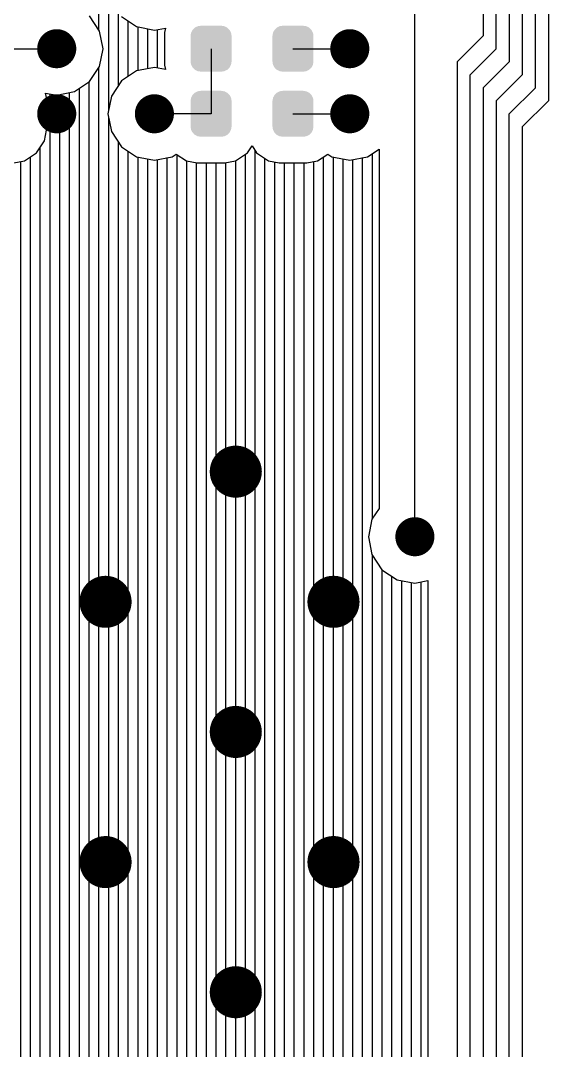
# Model space of a CAD drawing. Extents: x 295 to 953, y 10 to 290.
# Drawn here: x 712.66 to 729.64, y 114.29 to 147.45 of the extents above; entities that cross this region are included whole.
import ezdxf

# ---------------------------------------------------------------- set-up
doc = ezdxf.new("R2010")
doc.units = 0
doc.header["$LTSCALE"] = 5
doc.header["$MEASUREMENT"] = 0
doc.layers.get('0').update_dxf_attribs({"linetype": 'CONTINUOUS', "lineweight": 25})
doc.layers.add('DV-INT-A3_BOT', color=7, linetype='CONTINUOUS')

msp = doc.modelspace()

# ---------------------------------------------------------------- linework, layer by layer
for points, const_width in [([(714.135, 146.545, -1), (713.506, 146.545, -1)], 0.629), ([(723.565, 146.545, -1), (722.936, 146.545, -1)], 0.629), ([(714.135, 144.449, -1), (713.506, 144.449, -1)], 0.629), ([(717.278, 144.449, -1), (716.649, 144.449, -1)], 0.629), ([(723.565, 144.449, -1), (722.936, 144.449, -1)], 0.629), ([(720.002, 132.924, -1), (719.164, 132.924, -1)], 0.838), ([(725.66, 130.829, -1), (725.031, 130.829, -1)], 0.629), ([(715.811, 128.733, -1), (714.973, 128.733, -1)], 0.838), ([(723.146, 128.733, -1), (722.307, 128.733, -1)], 0.838), ([(720.002, 124.542, -1), (719.164, 124.542, -1)], 0.838), ([(715.811, 120.351, -1), (714.973, 120.351, -1)], 0.838), ([(723.146, 120.351, -1), (722.307, 120.351, -1)], 0.838), ([(720.002, 116.16, -1), (719.164, 116.16, -1)], 0.838)]:
    msp.add_lwpolyline(points, format="xyb", close=True, dxfattribs=dict(const_width=const_width))
for points in [[(719.301, 147.226), (719.221, 147.267), (718.269, 147.226), (718.356, 147.267)], [(719.221, 147.267), (719.2, 147.271), (718.356, 147.267), (718.364, 147.271)], [(719.2, 147.271), (719.118, 147.284), (718.364, 147.271), (718.456, 147.284)], [(719.118, 147.284), (719.118, 147.287), (718.456, 147.284), (718.456, 147.287)], [(721.937, 147.226), (721.857, 147.267), (720.905, 147.226), (720.992, 147.267)], [(721.857, 147.267), (721.836, 147.271), (720.992, 147.267), (721, 147.271)], [(721.836, 147.271), (721.754, 147.284), (721, 147.271), (721.092, 147.284)], [(721.754, 147.284), (721.754, 147.287), (721.092, 147.284), (721.092, 147.287)], [(719.447, 146.958), (719.433, 147.05), (718.127, 146.958), (718.142, 147.05)], [(719.447, 146.956), (719.447, 146.958), (718.127, 146.956), (718.127, 146.958)], [(719.447, 146.134), (719.447, 146.956), (718.127, 146.134), (718.127, 146.956)], [(719.433, 147.05), (719.428, 147.061), (718.142, 147.05), (718.144, 147.061)], [(719.428, 147.061), (719.387, 147.144), (718.144, 147.061), (718.188, 147.144)], [(719.387, 147.144), (719.378, 147.153), (718.188, 147.144), (718.193, 147.153)], [(719.378, 147.153), (719.314, 147.219), (718.193, 147.153), (718.262, 147.219)], [(719.314, 147.219), (719.301, 147.226), (718.262, 147.219), (718.269, 147.226)], [(722.083, 146.958), (722.069, 147.05), (720.763, 146.958), (720.779, 147.05)], [(722.083, 146.956), (722.083, 146.958), (720.763, 146.956), (720.763, 146.958)], [(722.083, 146.134), (722.083, 146.956), (720.763, 146.134), (720.763, 146.956)], [(722.069, 147.05), (722.064, 147.061), (720.779, 147.05), (720.78, 147.061)], [(722.064, 147.061), (722.023, 147.144), (720.78, 147.061), (720.825, 147.144)], [(722.023, 147.144), (722.014, 147.153), (720.825, 147.144), (720.83, 147.153)], [(722.014, 147.153), (721.95, 147.219), (720.83, 147.153), (720.898, 147.219)], [(721.95, 147.219), (721.937, 147.226), (720.898, 147.219), (720.905, 147.226)], [(719.447, 146.132), (719.447, 146.134), (718.127, 146.132), (718.127, 146.134)], [(719.431, 146.04), (719.447, 146.132), (718.141, 146.04), (718.127, 146.132)], [(719.429, 146.029), (719.431, 146.04), (718.146, 146.029), (718.141, 146.04)], [(719.385, 145.946), (719.429, 146.029), (718.187, 145.946), (718.146, 146.029)], [(719.38, 145.936), (719.385, 145.946), (718.196, 145.936), (718.187, 145.946)], [(719.312, 145.871), (719.38, 145.936), (718.26, 145.871), (718.196, 145.936)], [(722.083, 146.132), (722.083, 146.134), (720.763, 146.132), (720.763, 146.134)], [(722.067, 146.04), (722.083, 146.132), (720.777, 146.04), (720.763, 146.132)], [(722.066, 146.029), (722.067, 146.04), (720.782, 146.029), (720.777, 146.04)], [(722.022, 145.946), (722.066, 146.029), (720.823, 145.946), (720.782, 146.029)], [(722.017, 145.936), (722.022, 145.946), (720.832, 145.936), (720.823, 145.946)], [(721.948, 145.871), (722.017, 145.936), (720.896, 145.871), (720.832, 145.936)], [(719.305, 145.864), (719.312, 145.871), (718.273, 145.864), (718.26, 145.871)], [(719.217, 145.822), (719.305, 145.864), (718.352, 145.822), (718.273, 145.864)], [(719.21, 145.819), (719.217, 145.822), (718.374, 145.819), (718.352, 145.822)], [(719.118, 145.806), (719.21, 145.819), (718.456, 145.806), (718.374, 145.819)], [(719.118, 145.803), (719.118, 145.806), (718.456, 145.803), (718.456, 145.806)], [(721.941, 145.864), (721.948, 145.871), (720.909, 145.864), (720.896, 145.871)], [(721.854, 145.822), (721.941, 145.864), (720.989, 145.822), (720.909, 145.864)], [(721.846, 145.819), (721.854, 145.822), (721.01, 145.819), (720.989, 145.822)], [(721.754, 145.806), (721.846, 145.819), (721.092, 145.806), (721.01, 145.819)], [(721.754, 145.803), (721.754, 145.806), (721.092, 145.803), (721.092, 145.806)], [(719.447, 144.862), (719.433, 144.954), (718.127, 144.862), (718.142, 144.954)], [(719.433, 144.954), (719.428, 144.965), (718.142, 144.954), (718.144, 144.965)], [(719.428, 144.965), (719.387, 145.048), (718.144, 144.965), (718.188, 145.048)], [(719.387, 145.048), (719.378, 145.058), (718.188, 145.048), (718.193, 145.058)], [(719.378, 145.058), (719.314, 145.123), (718.193, 145.058), (718.262, 145.123)], [(719.314, 145.123), (719.301, 145.13), (718.262, 145.123), (718.269, 145.13)], [(719.301, 145.13), (719.221, 145.172), (718.269, 145.13), (718.356, 145.172)], [(719.221, 145.172), (719.2, 145.175), (718.356, 145.172), (718.364, 145.175)], [(719.2, 145.175), (719.118, 145.188), (718.364, 145.175), (718.456, 145.188)], [(719.118, 145.188), (719.118, 145.191), (718.456, 145.188), (718.456, 145.191)], [(722.083, 144.862), (722.069, 144.954), (720.763, 144.862), (720.779, 144.954)], [(722.069, 144.954), (722.064, 144.965), (720.779, 144.954), (720.78, 144.965)], [(722.064, 144.965), (722.023, 145.048), (720.78, 144.965), (720.825, 145.048)], [(722.023, 145.048), (722.014, 145.058), (720.825, 145.048), (720.83, 145.058)], [(722.014, 145.058), (721.95, 145.123), (720.83, 145.058), (720.898, 145.123)], [(721.95, 145.123), (721.937, 145.13), (720.898, 145.123), (720.905, 145.13)], [(721.937, 145.13), (721.857, 145.172), (720.905, 145.13), (720.992, 145.172)], [(721.857, 145.172), (721.836, 145.175), (720.992, 145.172), (721, 145.175)], [(721.836, 145.175), (721.754, 145.188), (721, 145.175), (721.092, 145.188)], [(721.754, 145.188), (721.754, 145.191), (721.092, 145.188), (721.092, 145.191)], [(719.447, 144.86), (719.447, 144.862), (718.127, 144.86), (718.127, 144.862)], [(719.447, 144.039), (719.447, 144.86), (718.127, 144.039), (718.127, 144.86)], [(722.083, 144.86), (722.083, 144.862), (720.763, 144.86), (720.763, 144.862)], [(722.083, 144.039), (722.083, 144.86), (720.763, 144.039), (720.763, 144.86)], [(719.447, 144.037), (719.447, 144.039), (718.127, 144.037), (718.127, 144.039)], [(719.431, 143.944), (719.447, 144.037), (718.141, 143.944), (718.127, 144.037)], [(719.429, 143.933), (719.431, 143.944), (718.146, 143.933), (718.141, 143.944)], [(719.385, 143.85), (719.429, 143.933), (718.187, 143.85), (718.146, 143.933)], [(722.083, 144.037), (722.083, 144.039), (720.763, 144.037), (720.763, 144.039)], [(722.067, 143.944), (722.083, 144.037), (720.777, 143.944), (720.763, 144.037)], [(722.066, 143.933), (722.067, 143.944), (720.782, 143.933), (720.777, 143.944)], [(722.022, 143.85), (722.066, 143.933), (720.823, 143.85), (720.782, 143.933)], [(719.38, 143.841), (719.385, 143.85), (718.196, 143.841), (718.187, 143.85)], [(719.312, 143.775), (719.38, 143.841), (718.26, 143.775), (718.196, 143.841)], [(719.305, 143.768), (719.312, 143.775), (718.273, 143.768), (718.26, 143.775)], [(719.217, 143.727), (719.305, 143.768), (718.352, 143.727), (718.273, 143.768)], [(719.21, 143.723), (719.217, 143.727), (718.374, 143.723), (718.352, 143.727)], [(719.118, 143.71), (719.21, 143.723), (718.456, 143.71), (718.374, 143.723)], [(719.118, 143.708), (719.118, 143.71), (718.456, 143.708), (718.456, 143.71)], [(722.017, 143.841), (722.022, 143.85), (720.832, 143.841), (720.823, 143.85)], [(721.948, 143.775), (722.017, 143.841), (720.896, 143.775), (720.832, 143.841)], [(721.941, 143.768), (721.948, 143.775), (720.909, 143.768), (720.896, 143.775)], [(721.854, 143.727), (721.941, 143.768), (720.989, 143.727), (720.909, 143.768)], [(721.846, 143.723), (721.854, 143.727), (721.01, 143.723), (720.989, 143.727)], [(721.754, 143.71), (721.846, 143.723), (721.092, 143.71), (721.01, 143.723)], [(721.754, 143.708), (721.754, 143.71), (721.092, 143.708), (721.092, 143.71)]]:
    msp.add_solid(points)
at = {"layer": 'DV-INT-A3_BOT'}
for p, q in [((729.642, 170.014), (729.642, 144.868)), ((729.222, 145.288), (729.222, 166.243)), ((728.803, 164.985), (728.803, 145.707)), ((728.384, 164.566), (728.384, 146.126)), ((727.965, 146.545), (727.965, 164.147)), ((727.546, 163.728), (727.546, 146.964)), ((715.178, 147.144), (715.178, 150.132)), ((715.493, 144.592), (715.493, 148.494)), ((725.346, 130.829), (725.346, 148.054)), ((715.199, 147.115), (714.877, 147.601)), ((715.807, 145.363), (715.807, 147.723)), ((715.903, 147.58), (716.39, 147.257)), ((716.121, 145.652), (716.121, 147.433)), ((716.39, 147.257), (716.964, 147.144)), ((716.436, 145.837), (716.436, 147.249)), ((715.313, 146.545), (715.199, 147.115)), ((716.75, 145.899), (716.75, 147.186)), ((716.964, 147.144), (717.316, 147.211)), ((717.064, 145.92), (717.064, 147.165)), ((717.316, 147.211), (717.287, 147.069)), ((717.287, 147.069), (717.287, 146.017)), ((727.546, 146.964), (726.708, 146.126)), ((711.993, 146.545), (713.821, 146.545)), ((715.199, 145.971), (715.313, 146.545)), ((718.787, 146.545), (718.787, 144.449)), ((721.423, 146.545), (723.25, 146.545)), ((727.127, 145.707), (727.965, 146.545)), ((714.877, 145.485), (715.199, 145.971)), ((715.178, 99.291), (715.178, 145.941)), ((716.964, 145.941), (716.39, 145.828)), ((717.316, 145.874), (716.964, 145.941)), ((717.287, 146.017), (717.316, 145.874)), ((726.708, 146.126), (726.708, 100.025)), ((728.384, 146.126), (727.546, 145.288)), ((716.39, 145.828), (715.903, 145.505)), ((727.127, 100.444), (727.127, 145.707)), ((728.803, 145.707), (727.965, 144.868)), ((714.391, 145.162), (714.877, 145.485)), ((714.55, 99.291), (714.55, 145.267)), ((714.864, 99.291), (714.864, 145.48)), ((715.903, 145.505), (715.581, 145.019)), ((727.546, 145.288), (727.546, 100.863)), ((728.384, 144.449), (729.222, 145.288)), ((713.494, 144.973), (713.464, 145.116)), ((713.464, 145.116), (713.821, 145.049)), ((713.494, 143.921), (713.494, 144.973)), ((713.607, 99.291), (713.607, 145.091)), ((713.821, 145.049), (714.391, 145.162)), ((713.921, 99.291), (713.921, 145.07)), ((714.235, 99.291), (714.235, 145.132)), ((715.581, 145.019), (715.468, 144.449)), ((727.965, 144.868), (727.965, 101.282)), ((729.642, 144.868), (728.803, 144.03)), ((715.468, 144.449), (715.581, 143.875)), ((715.493, 99.291), (715.493, 144.303)), ((718.787, 144.449), (716.964, 144.449)), ((721.423, 144.449), (723.25, 144.449)), ((728.384, 101.701), (728.384, 144.449)), ((728.803, 144.03), (728.803, 105.892)), ((713.427, 143.578), (713.494, 143.921)), ((715.581, 143.875), (715.903, 143.389)), ((713.167, 143.192), (713.427, 143.578)), ((713.292, 99.291), (713.292, 143.385)), ((715.807, 99.291), (715.807, 143.532)), ((715.903, 143.389), (716.39, 143.066)), ((719.956, 143.192), (720.107, 143.414)), ((720.107, 143.414), (720.254, 143.192)), ((723.82, 143.066), (724.193, 143.314)), ((724.193, 143.314), (724.193, 131.742)), ((712.442, 142.865), (712.781, 142.936)), ((712.781, 142.936), (713.167, 143.192)), ((712.978, 99.291), (712.978, 143.066)), ((716.121, 99.291), (716.121, 143.242)), ((716.39, 143.066), (716.964, 142.953)), ((716.436, 99.291), (716.436, 143.058)), ((716.75, 99.291), (716.75, 142.995)), ((716.964, 142.953), (717.534, 143.066)), ((717.064, 99.291), (717.064, 142.974)), ((717.379, 99.291), (717.379, 143.037)), ((717.534, 143.066), (717.668, 143.154)), ((717.668, 143.154), (717.999, 142.936)), ((717.693, 99.291), (717.693, 143.138)), ((717.999, 142.936), (718.338, 142.865)), ((719.231, 142.865), (719.571, 142.936)), ((719.571, 142.936), (719.956, 143.192)), ((719.579, 99.291), (719.579, 142.941)), ((719.893, 99.291), (719.893, 143.15)), ((720.208, 99.291), (720.208, 143.255)), ((720.254, 143.192), (720.639, 142.936)), ((720.522, 99.291), (720.522, 143.012)), ((720.639, 142.936), (720.979, 142.865)), ((721.871, 142.865), (722.211, 142.936)), ((722.211, 142.936), (722.542, 143.154)), ((722.408, 99.291), (722.408, 143.066)), ((722.542, 143.154), (722.676, 143.066)), ((722.676, 143.066), (723.25, 142.953)), ((722.722, 99.291), (722.722, 143.058)), ((723.037, 99.291), (723.037, 142.995)), ((723.25, 142.953), (723.82, 143.066)), ((723.351, 99.291), (723.351, 142.974)), ((723.665, 99.291), (723.665, 143.037)), ((723.98, 131.428), (723.98, 143.171)), ((712.664, 99.291), (712.664, 142.911)), ((718.007, 99.291), (718.007, 142.932)), ((718.322, 99.291), (718.322, 142.869)), ((718.338, 142.865), (719.231, 142.865)), ((718.636, 99.291), (718.636, 142.865)), ((718.95, 99.291), (718.95, 142.865)), ((719.265, 99.291), (719.265, 142.874)), ((720.836, 99.291), (720.836, 142.894)), ((720.979, 142.865), (721.871, 142.865)), ((721.151, 99.291), (721.151, 142.865)), ((721.465, 99.291), (721.465, 142.865)), ((721.779, 99.291), (721.779, 142.865)), ((722.094, 99.291), (722.094, 142.911)), ((724.193, 131.742), (723.963, 131.399)), ((723.963, 131.399), (723.85, 130.829)), ((723.85, 130.829), (723.963, 130.254)), ((723.963, 130.254), (724.285, 129.768)), ((723.98, 99.291), (723.98, 130.225)), ((724.285, 129.768), (724.772, 129.446)), ((724.294, 99.291), (724.294, 129.764)), ((724.608, 99.291), (724.608, 129.55)), ((724.772, 129.446), (725.346, 129.332)), ((724.923, 99.291), (724.923, 129.416)), ((725.237, 99.291), (725.237, 129.353)), ((725.346, 129.332), (725.765, 129.416)), ((725.551, 99.291), (725.551, 129.374)), ((725.765, 129.416), (725.765, 99.836))]:
    msp.add_line(p, q, dxfattribs=at)

doc.saveas('drawing.dxf')
